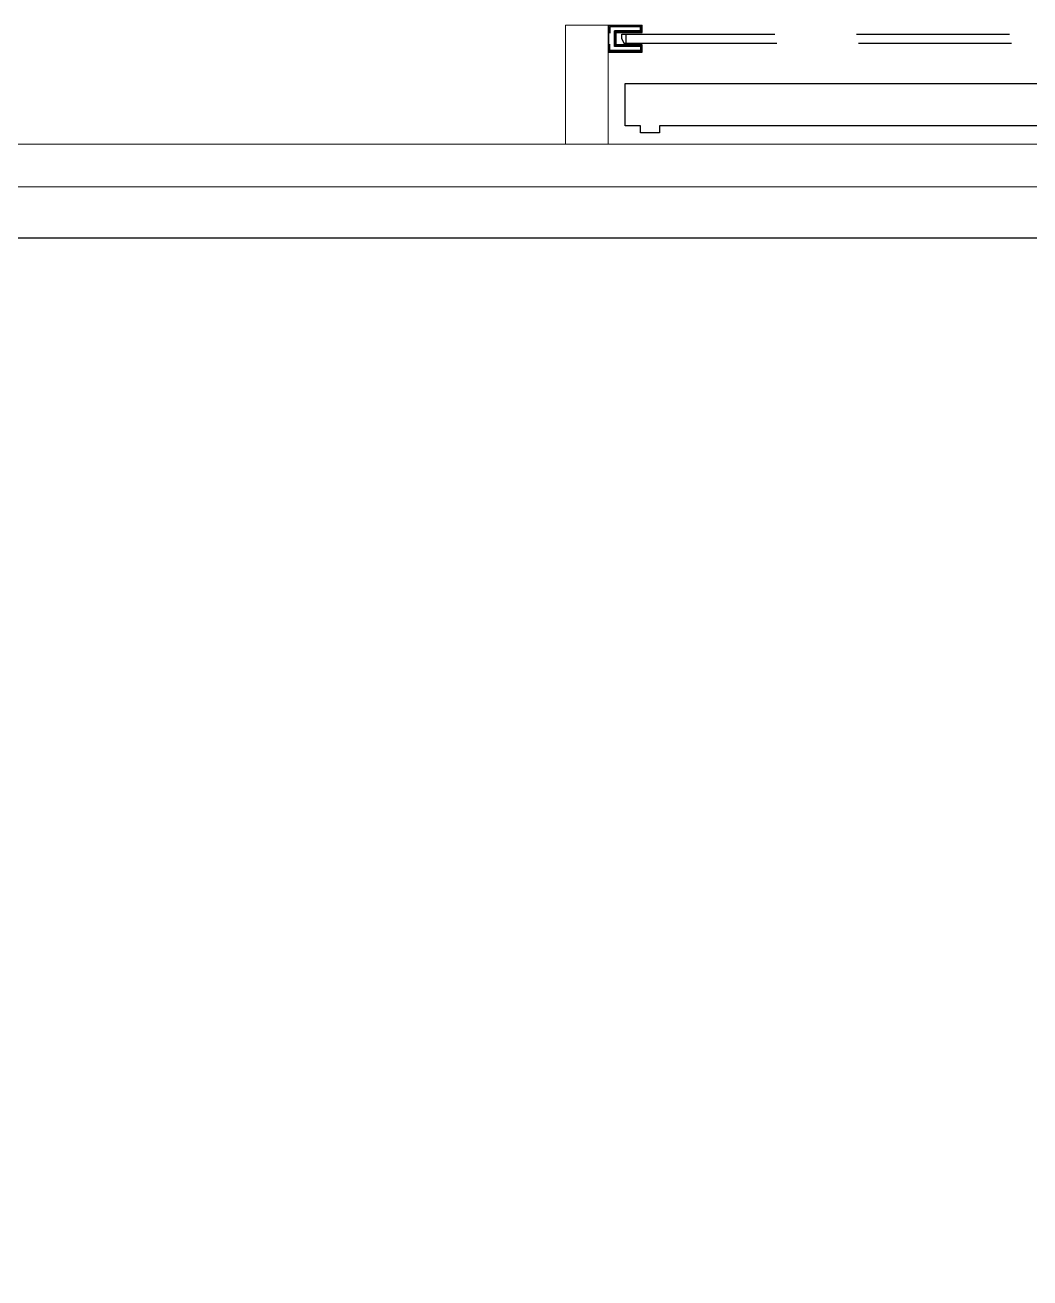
# Model space of a CAD drawing. Extents: x 152195838 to 160350639, y 364657247 to 370318102.
# Drawn here: x 157605028 to 157607981, y 364994640 to 364998322 of the extents above; entities that cross this region are included whole.
import ezdxf

# ---------------------------------------------------------------- set-up
doc = ezdxf.new("R2010")
doc.units = 0
doc.header["$MEASUREMENT"] = 0
doc.linetypes.add('HID', pattern=[2.3, 1.5, -0.8])
doc.layers.get('0').update_dxf_attribs({"linetype": 'CONTINUOUS'})
for name, color, linetype in [('4A.TEC 벽체 3', 4, 'CONTINUOUS'), ('4A.TEC 벽체 4', 7, 'CONTINUOUS'), ('XR-PLAN$0$자동도어', 4, 'CONTINUOUS'), ('㈜SE&C OPEN', 9, 'HID'), ('㈜SE&C 벽체 4', 7, 'CONTINUOUS')]:
    doc.layers.add(name, color=color, linetype=linetype)

# ---------------------------------------------------------------- blocks, each defined once
blk = doc.blocks.new('sa9w7er')
at = {"layer": '4A.TEC 벽체 4', "color": 251, "lineweight": 0, "ltscale": 15}
for p, q in [((1990575.4, 837333.3), (1990575.4, 837683.3)), ((1990700.4, 837333.3), (1990700.4, 837683.3)), ((1990575.4, 837458.3), (1990575.4, 837333.3)), ((1990575.4, 837333.3), (1990700.4, 837333.3))]:
    blk.add_line(p, q, dxfattribs=at)
at = {"layer": 'XR-PLAN$0$자동도어', "color": 8, "linetype": 'Continuous'}
blk.add_lwpolyline([(1990424.7, 837649.9), (1990479.9, 837649.9), (1990479.9, 837629.8), (1990525.6, 837629.8), (1990525.6, 837504.8), (1989185.5, 837504.8), (1989185.5, 837580.9), (1989155.8, 837580.9, -0.592566), (1989155.8, 837616), (1989185.5, 837616), (1989185.5, 837629.8), (1990424.7, 837629.8)], format="xyb", close=True, dxfattribs=at)
blk.add_lwpolyline([(1990424.7, 837649.9), (1990479.9, 837649.9), (1990479.9, 837629.8), (1990525.6, 837629.8), (1990525.6, 837504.8), (1989185.5, 837504.8), (1989185.5, 837580.9), (1989155.8, 837580.9, -0.592566), (1989155.8, 837616), (1989185.5, 837616), (1989185.5, 837629.8), (1990424.7, 837629.8)], format="xyb", close=True, dxfattribs=at)
at = {"layer": '㈜SE&C OPEN', "ltscale": 300}
for p, q in [((1990535.4, 837360.3), (1985215.5, 837360.3)), ((1990529.6, 837386.4), (1985221.3, 837386.4))]:
    blk.add_line(p, q, dxfattribs=at)
at = {"layer": '㈜SE&C 벽체 4'}
for p, q in [((1990575.4, 837413.3), (1990475.4, 837413.3)), ((1990475.4, 837413.3), (1990475.4, 837391.5)), ((1990478.1, 837394.1), (1990478.1, 837410.7)), ((1990478.1, 837410.7), (1990572.9, 837410.7)), ((1990554.3, 837394.1), (1990478.1, 837394.1)), ((1990480.4, 837408.4), (1990570.5, 837408.4)), ((1990480.4, 837396.4), (1990480.4, 837408.4)), ((1990480.4, 837396.5), (1990556.7, 837396.5)), ((1990497.3, 837396.5), (1990556.7, 837396.5)), ((1990554.3, 837352.6), (1990554.3, 837394.1)), ((1990556.7, 837396.5), (1990556.7, 837350.2)), ((1990556.7, 837396.5), (1990556.7, 837350.2)), ((1990570.5, 837408.4), (1990570.5, 837389.2)), ((1990575.4, 837413.3), (1990572.8, 837413.3)), ((1990572.9, 837410.7), (1990572.9, 837336)), ((1990575.4, 837410.7), (1990575.4, 837413.3)), ((1990575.4, 837333.3), (1990575.4, 837413.3)), ((1990475.4, 837391.5), (1990551.7, 837391.5)), ((1990551.7, 837355.2), (1990475.4, 837355.2)), ((1990475.4, 837355.1), (1990475.4, 837333.3)), ((1990523.8, 837360.3), (1990523.8, 837386.4)), ((1990535.4, 837373.4), (1990529.6, 837386.4)), ((1990535.4, 837373.4), (1990535.4, 837360.3)), ((1990551.7, 837391.5), (1990551.7, 837355.2)), ((1990570.5, 837338.3), (1990570.5, 837357.5)), ((1990575.4, 837333.3), (1990475.4, 837333.3)), ((1990478.1, 837352.6), (1990554.3, 837352.6)), ((1990478.1, 837335.9), (1990478.1, 837352.5)), ((1990478.1, 837336), (1990572.9, 837336)), ((1990480.4, 837350.2), (1990556.7, 837350.2)), ((1990480.4, 837350.2), (1990480.4, 837338.3)), ((1990480.4, 837338.3), (1990570.5, 837338.3)), ((1990556.7, 837350.2), (1990497.3, 837350.2))]:
    blk.add_line(p, q, dxfattribs=at)

msp = doc.modelspace()

# ---------------------------------------------------------------- linework, layer by layer
at = {"layer": '4A.TEC 벽체 3', "flags": 128}
msp.add_lwpolyline([(157592572.0046, 364994581.8958), (157592572.0046, 364997696.8958), (157615197.0046, 364997696.8958), (157615197.0046, 364994531.8958), (157614447.0046, 364994531.8958), (157614447.0046, 364993531.8958), (157615447.0046, 364993531.8958), (157615447.0046, 364994281.8958), (157625447.0046, 364994281.8958), (157625447.0046, 364993531.8958), (157626447.0046, 364993531.8958), (157626447.0046, 364994531.8958), (157625822.0046, 364994531.8958), (157625822.0046, 364997696.8958)], dxfattribs=at)
at = {"layer": '4A.TEC 벽체 4', "color": 251, "lineweight": 0, "ltscale": 15}
for points in [[(157592297.0046, 364997971.8958), (157615347.0046, 364997971.8958)], [(157592422.0046, 364983881.8958), (157592422.0046, 364997846.8958), (157615347.0046, 364997846.8958)]]:
    msp.add_lwpolyline(points, dxfattribs=at)

# ---------------------------------------------------------------- block references
at = {"linetype": 'Continuous', "ltscale": 5, "rotation": 180}
msp.add_blockref('sa9w7er', (159597316.7782, 365835655.2297), dxfattribs=at)

doc.saveas('drawing.dxf')
